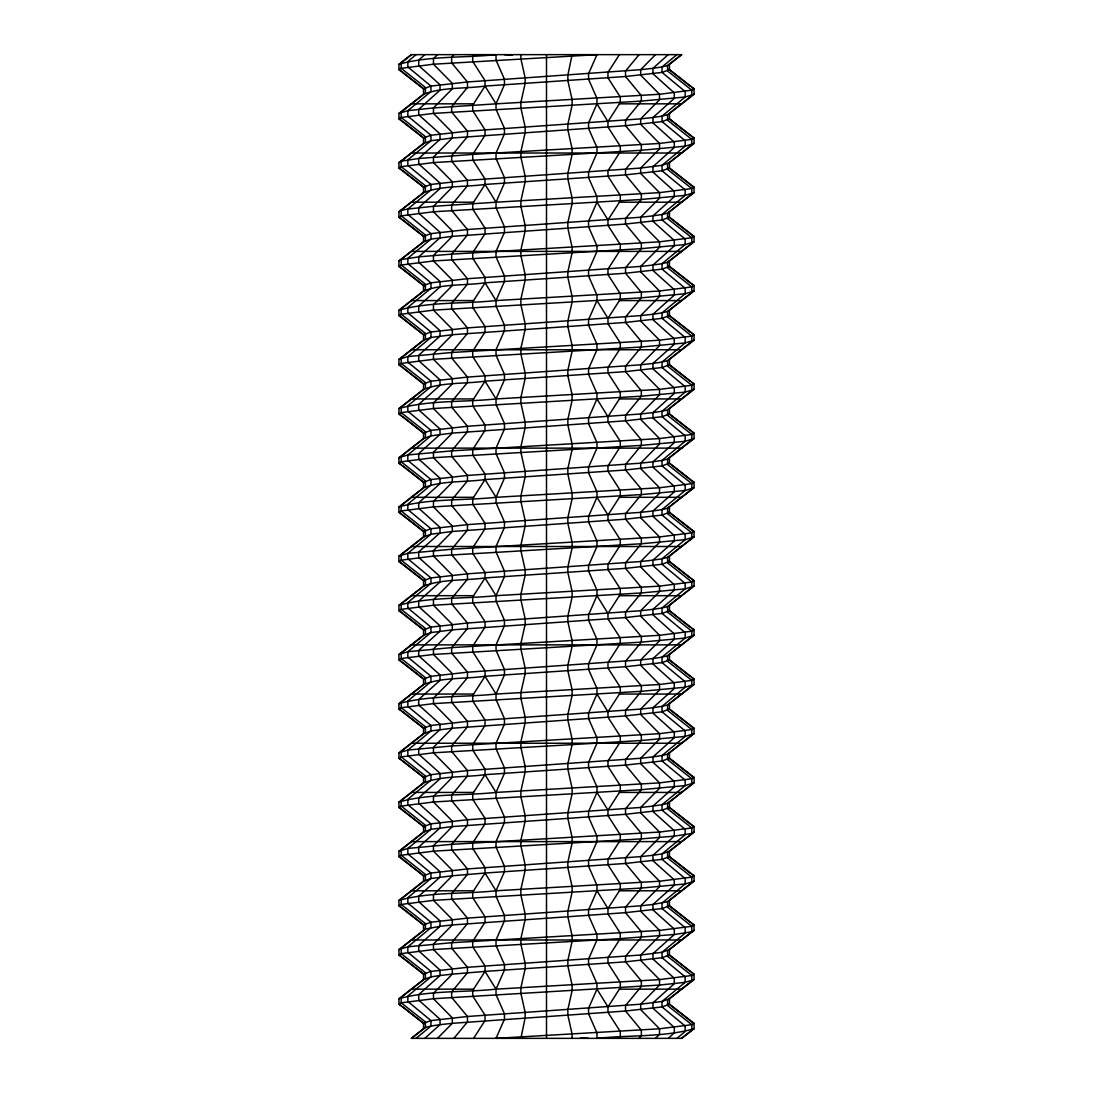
<?xml version="1.0" encoding="UTF-8"?>
<svg xmlns="http://www.w3.org/2000/svg" width="1093" height="1093" viewBox="0 0 1093 1093"><rect width="100%" height="100%" fill="white"/><g stroke="black" fill="none" stroke-linecap="round" stroke-linejoin="round"><path stroke-width="1.5" d="M691.814 1021.955L694.055 1023.321L691.814 1024.688L659.53 1028.786L496.031 1038.35L504.447 1019.222L504.447 1013.757L496.031 994.63L496.031 989.165L504.447 970.038L504.447 964.572L496.031 945.445L496.031 939.98L504.447 920.852L504.447 915.387L496.031 896.26L496.031 890.795L504.447 871.668L504.447 866.202L496.031 847.075L496.031 841.61L504.447 822.482L504.447 817.017L496.031 797.89L496.031 792.425L504.447 773.298L504.447 767.832L496.031 748.705L496.031 743.24L504.447 724.112L504.447 718.648L496.031 699.52L496.031 694.055L504.447 674.928L504.447 669.462L496.031 650.335L496.031 644.87L504.447 625.742L504.447 620.278L496.031 601.15L496.031 595.685L504.447 576.558L504.447 571.092L496.031 551.965L496.031 546.5L504.447 527.372L504.447 521.908L496.031 502.78L496.031 497.315L504.447 478.188L504.447 472.722L496.031 453.595L496.031 448.13L504.447 429.002L504.447 423.537L496.031 404.41L496.031 398.945L504.447 379.817L504.447 374.352L496.031 355.225L496.031 349.76L504.447 330.632L504.447 325.168L496.031 306.04L496.031 300.575L504.447 281.447L504.447 275.983L496.031 256.855L496.031 251.39L504.447 232.262L504.447 226.797L496.031 207.67L496.031 202.205L504.447 183.077L504.447 177.612L496.031 158.485L496.031 153.02L504.447 133.892L504.447 128.428L496.031 109.3L496.031 103.835L504.447 84.707L504.447 79.242L496.031 60.115L496.031 54.65C463.897 58.052 430.082 55.606 398.945 64.214L398.945 69.679L423.537 88.806L423.537 94.271L398.945 113.399L398.945 118.864L423.537 137.991L423.537 143.456L398.945 162.584L398.945 168.049L423.537 187.176L423.537 192.641L398.945 211.769L398.945 217.234L423.537 236.361L423.537 241.826L398.945 260.954L398.945 266.419L423.537 285.546L423.537 291.011L398.945 310.139L398.945 315.604L423.537 334.731L423.537 340.196L398.945 359.324L398.945 364.789L423.537 383.916L423.537 389.381L398.945 408.509L398.945 413.974L423.537 433.101L423.537 438.566L398.945 457.694L398.945 463.159L423.537 482.286L423.537 487.751L398.945 506.879L398.945 512.344L423.537 531.471L423.537 536.936L398.945 556.064L398.945 561.529L423.537 580.656L423.537 586.121L398.945 605.249L398.945 610.714L423.537 629.841L423.537 635.306L398.945 654.434L398.945 659.899L423.537 679.026L423.537 684.491L398.945 703.619L398.945 709.084L423.537 728.211L423.537 733.676L398.945 752.804L398.945 758.269L423.537 777.396L423.537 782.861L398.945 801.989L398.945 807.454L423.537 826.581L423.537 832.046L398.945 851.174L398.945 856.639L423.537 875.766L423.537 881.231L398.945 900.359L398.945 905.824L423.537 924.951L423.537 930.416L398.945 949.544L398.945 955.009L423.537 974.136L423.537 979.601L398.945 998.729L398.945 1004.194L423.537 1023.321L423.537 1028.786L411.241 1038.35L681.759 1038.35L694.055 1028.786L694.055 1023.321L669.462 1004.194L669.462 998.729L694.055 979.601L694.055 974.136L669.462 955.009L669.462 949.544L694.055 930.416L694.055 924.951L669.462 905.824L669.462 900.359L694.055 881.231L694.055 875.766L669.462 856.639L669.462 851.174L694.055 832.046L694.055 826.581L669.462 807.454L669.462 801.989L694.055 782.861L694.055 777.396L669.462 758.269L669.462 752.804L694.055 733.676L694.055 728.211L669.462 709.084L669.462 703.619L694.055 684.491L694.055 679.026L669.462 659.899L669.462 654.434L694.055 635.306L694.055 629.841L669.462 610.714L669.462 605.249L694.055 586.121L694.055 580.656L669.462 561.529L669.462 556.064L694.055 536.936L694.055 531.471L669.462 512.344L669.462 506.879L694.055 487.751L694.055 482.286L669.462 463.159L669.462 457.694L694.055 438.566L694.055 433.101L669.462 413.974L669.462 408.509L694.055 389.381L694.055 383.916L669.462 364.789L669.462 359.324L694.055 340.196L694.055 334.731L669.462 315.604L669.462 310.139L694.055 291.011L694.055 285.546L669.462 266.419L669.462 260.954L694.055 241.826L694.055 236.361L669.462 217.234L669.462 211.769L694.055 192.641L694.055 187.176L669.462 168.049L669.462 162.584L694.055 143.456L694.055 137.991L669.462 118.864L669.462 113.399L694.055 94.271L694.055 88.806L669.462 69.679L669.462 64.214L681.759 54.65L411.241 54.65L398.945 64.214M401.186 71.045L398.945 69.679L401.186 68.312L433.47 64.214L596.969 54.65L588.553 73.778L588.553 79.242L596.969 98.37L596.969 103.835L588.553 122.962L588.553 128.428L596.969 147.555L596.969 153.02L588.553 172.148L588.553 177.612L596.969 196.74L596.969 202.205L588.553 221.332L588.553 226.797L596.969 245.925L596.969 251.39L588.553 270.517L588.553 275.983L596.969 295.11L596.969 300.575L588.553 319.702L588.553 325.168L596.969 344.295L596.969 349.76L588.553 368.887L588.553 374.352L596.969 393.48L596.969 398.945L588.553 418.072L588.553 423.537L596.969 442.665L596.969 448.13L588.553 467.257L588.553 472.722L596.969 491.85L596.969 497.315L588.553 516.442L588.553 521.908L596.969 541.035L596.969 546.5L588.553 565.627L588.553 571.092L596.969 590.22L596.969 595.685L588.553 614.812L588.553 620.278L596.969 639.405L596.969 644.87L588.553 663.997L588.553 669.462L596.969 688.59L596.969 694.055L588.553 713.183L588.553 718.648L596.969 737.775L596.969 743.24L588.553 762.367L588.553 767.832L596.969 786.96L596.969 792.425L588.553 811.553L588.553 817.017L596.969 836.145L596.969 841.61L588.553 860.737L588.553 866.202L596.969 885.33L596.969 890.795L588.553 909.923L588.553 915.387L596.969 934.515L596.969 939.98L588.553 959.107L588.553 964.572L596.969 983.7L596.969 989.165L588.553 1008.293L588.553 1013.757L596.969 1032.885L596.969 1038.35C629.103 1034.948 662.918 1037.394 694.055 1028.786M473.597 54.65L472.722 56.016L472.722 61.481L485.019 80.609L485.019 86.074L496.031 103.835L659.53 94.271L691.814 90.172L694.055 88.806L691.814 87.44M669.462 69.679L662.044 72.411L625.538 76.51L485.019 86.074L472.722 105.201L472.722 110.666L485.019 129.794L485.019 135.259L472.722 154.386L472.722 159.851L485.019 178.979L485.019 184.444L496.031 202.205L659.53 192.641L691.814 188.542L694.055 187.176L691.814 185.81M669.462 168.049L662.044 170.781L625.538 174.88L485.019 184.444L472.722 203.571L472.722 209.036L485.019 228.164L485.019 233.629L472.722 252.756L472.722 258.221L485.019 277.349L485.019 282.814L496.031 300.575L659.53 291.011L691.814 286.912L694.055 285.546L691.814 284.18M619.403 54.65L607.981 72.411L607.981 77.876L620.278 97.004L620.278 102.469L607.981 121.596L607.981 127.061L620.278 146.189L620.278 151.654L607.981 170.781L607.981 176.246L620.278 195.374L620.278 200.839L607.981 219.966L607.981 225.431L620.278 244.559L620.278 250.024L607.981 269.151L607.981 274.616L620.278 293.744L620.278 299.209L607.981 318.336L607.981 323.801L620.278 342.929L620.278 348.394L607.981 367.521L607.981 372.986L620.278 392.114L620.278 397.579L607.981 416.706L607.981 422.171L620.278 441.299L620.278 446.764L607.981 465.891L607.981 471.356L620.278 490.484L620.278 495.949L607.981 515.076L607.981 520.541L620.278 539.669L620.278 545.134L607.981 564.261L607.981 569.726L620.278 588.854L620.278 594.319L607.981 613.446L607.981 618.911L620.278 638.039L620.278 643.504L607.981 662.631L607.981 668.096L620.278 687.224L620.278 692.689L607.981 711.816L607.981 717.281L620.278 736.409L620.278 741.874L607.981 761.001L607.981 766.466L620.278 785.594L620.278 791.059L607.981 810.186L607.981 815.651L620.278 834.779L620.278 840.244L607.981 859.371L607.981 864.836L620.278 883.964L620.278 889.429L607.981 908.556L607.981 914.021L620.278 933.149L620.278 938.614L607.981 957.741L607.981 963.206L620.278 982.334L620.278 987.799L607.981 1006.926L607.981 1012.391L620.278 1031.519L620.278 1036.984L619.403 1038.35M669.462 266.419L662.044 269.151L625.538 273.25L485.019 282.814L472.722 301.941L472.722 307.406L485.019 326.534L485.019 331.999L472.722 351.126L472.722 356.591L485.019 375.719L485.019 381.184L496.031 398.945L659.53 389.381L691.814 385.282L694.055 383.916L691.814 382.55M669.462 364.789L662.044 367.521L625.538 371.62L485.019 381.184L472.722 400.311L472.722 405.776L485.019 424.904L485.019 430.369L472.722 449.496L472.722 454.961L485.019 474.089L485.019 479.554L496.031 497.315L659.53 487.751L691.814 483.652L694.055 482.286L691.814 480.92M669.462 463.159L662.044 465.891L625.538 469.99L485.019 479.554L472.722 498.681L472.722 504.146L485.019 523.274L485.019 528.739L472.722 547.866L472.722 553.331L485.019 572.459L485.019 577.924L496.031 595.685L659.53 586.121L691.814 582.023L694.055 580.656L691.814 579.29M669.462 561.529L662.044 564.261L625.538 568.36L485.019 577.924L472.722 597.051L472.722 602.516L485.019 621.644L485.019 627.109L472.722 646.236L472.722 651.701L485.019 670.829L485.019 676.294L496.031 694.055L659.53 684.491L691.814 680.392L694.055 679.026L691.814 677.66M669.462 659.899L662.044 662.631L625.538 666.73L485.019 676.294L472.722 695.421L472.722 700.886L485.019 720.014L485.019 725.479L472.722 744.606L472.722 750.071L485.019 769.199L485.019 774.664L496.031 792.425L659.53 782.861L691.814 778.762L694.055 777.396L691.814 776.03M669.462 758.269L662.044 761.001L625.538 765.1L485.019 774.664L472.722 793.791L472.722 799.256L485.019 818.384L485.019 823.849L472.722 842.976L472.722 848.441L485.019 867.569L485.019 873.034L496.031 890.795L659.53 881.231L691.814 877.132L694.055 875.766L691.814 874.4M669.462 856.639L662.044 859.371L625.538 863.47L485.019 873.034L472.722 892.161L472.722 897.626L485.019 916.754L485.019 922.219L472.722 941.346L472.722 946.811L485.019 965.939L485.019 971.404L496.031 989.165L659.53 979.601L691.814 975.502L694.055 974.136L691.814 972.77M669.462 955.009L662.044 957.741L625.538 961.84L485.019 971.404L472.722 990.531L472.722 995.996L485.019 1015.124L485.019 1020.589L473.597 1038.35M453.909 54.65L451.655 57.383L451.655 62.847L467.462 81.975L467.462 87.44L451.655 106.567L451.655 112.032L467.462 131.16L467.462 136.625L451.655 155.752L451.655 161.218L467.462 180.345L467.462 185.81L451.655 204.938L451.655 210.403L467.462 229.53L467.462 234.995L451.655 254.123L451.655 259.587L467.462 278.715L467.462 284.18L451.655 303.308L451.655 308.772L467.462 327.9L467.462 333.365L451.655 352.493L451.655 357.957L467.462 377.085L467.462 382.55L451.655 401.678L451.655 407.142L467.462 426.27L467.462 431.735L451.655 450.863L451.655 456.327L467.462 475.455L467.462 480.92L451.655 500.048L451.655 505.512L467.462 524.64L467.462 530.105L451.655 549.232L451.655 554.697L467.462 573.825L467.462 579.29L451.655 598.418L451.655 603.882L467.462 623.01L467.462 628.475L451.655 647.602L451.655 653.067L467.462 672.195L467.462 677.66L451.655 696.788L451.655 702.252L467.462 721.38L467.462 726.845L451.655 745.972L451.655 751.438L467.462 770.565L467.462 776.03L451.655 795.158L451.655 800.622L467.462 819.75L467.462 825.215L451.655 844.342L451.655 849.808L467.462 868.935L467.462 874.4L451.655 893.528L451.655 898.992L467.462 918.12L467.462 923.585L451.655 942.712L451.655 948.178L467.462 967.305L467.462 972.77L451.655 991.897L451.655 997.362L467.462 1016.49L467.462 1021.955L453.909 1038.35M639.091 54.65L625.538 71.045L625.538 76.51L641.345 95.638L641.345 101.102L625.538 120.23L625.538 125.695L641.345 144.822L641.345 150.287L625.538 169.415L625.538 174.88L641.345 194.007L641.345 199.472L625.538 218.6L625.538 224.065L641.345 243.192L641.345 248.657L625.538 267.785L625.538 273.25L641.345 292.377L641.345 297.842L625.538 316.97L625.538 322.435L641.345 341.562L641.345 347.027L625.538 366.155L625.538 371.62L641.345 390.748L641.345 396.212L625.538 415.34L625.538 420.805L641.345 439.933L641.345 445.397L625.538 464.525L625.538 469.99L641.345 489.118L641.345 494.582L625.538 513.71L625.538 519.175L641.345 538.303L641.345 543.768L625.538 562.895L625.538 568.36L641.345 587.487L641.345 592.952L625.538 612.08L625.538 617.545L641.345 636.673L641.345 642.137L625.538 661.265L625.538 666.73L641.345 685.857L641.345 691.322L625.538 710.45L625.538 715.915L641.345 735.043L641.345 740.507L625.538 759.635L625.538 765.1L641.345 784.227L641.345 789.692L625.538 808.82L625.538 814.285L641.345 833.413L641.345 838.877L625.538 858.005L625.538 863.47L641.345 882.597L641.345 888.062L625.538 907.19L625.538 912.655L641.345 931.783L641.345 937.247L625.538 956.375L625.538 961.84L641.345 980.967L641.345 986.433L625.538 1005.56L625.538 1011.025L641.345 1030.152L641.345 1035.618L639.091 1038.35M437.501 54.65L433.47 58.749L433.47 64.214L452.311 83.341L452.311 88.806L433.47 107.934L407.839 110.666L398.945 113.399M655.499 54.65L640.689 69.679L467.462 81.975L430.956 86.074L423.537 88.806M437.501 1038.35L452.311 1023.321L625.538 1011.025L662.044 1006.926L669.462 1004.194M655.499 1038.35L659.53 1034.251L659.53 1028.786L640.689 1009.659L640.689 1004.194L659.53 985.066L685.161 982.334L694.055 979.601M424.794 54.65L418.715 60.115L418.715 65.58L440.014 84.707L440.014 90.172L418.715 109.3L418.715 114.765L440.014 133.892L440.014 139.357L418.715 158.485L401.186 161.218L398.945 162.584M668.206 54.65L652.986 68.312L640.689 69.679L640.689 75.144L659.53 94.271L659.53 99.736L640.689 118.864L467.462 131.16L430.956 135.259L423.537 137.991M424.794 1038.35L440.014 1024.688L452.311 1023.321L452.311 1017.856L433.47 998.729L433.47 993.264L452.311 974.136L485.019 971.404M668.206 1038.35L674.285 1032.885L674.285 1027.42L652.986 1008.293L652.986 1002.827L674.285 983.7L674.285 978.235L652.986 959.107L652.986 953.642L674.285 934.515L691.814 931.783L694.055 930.416M416.091 54.65L407.839 61.481L407.839 66.946L430.956 86.074L430.956 91.539L407.839 110.666L407.839 116.131L430.956 135.259L430.956 140.724L407.839 159.851L407.839 165.316L430.956 184.444L467.462 180.345L640.689 168.049L662.044 165.316L669.462 162.584M676.909 54.65L662.044 66.946L652.986 68.312L652.986 73.778L674.285 92.905L674.285 98.37L652.986 117.498L640.689 118.864L640.689 124.329L659.53 143.456L659.53 148.921L640.689 168.049L640.689 173.514L659.53 192.641L659.53 198.106L640.689 217.234L467.462 229.53L430.956 233.629L423.537 236.361M416.091 1038.35L430.956 1026.054L440.014 1024.688L440.014 1019.222L418.715 1000.095L418.715 994.63L440.014 975.502L452.311 974.136L452.311 968.671L433.47 949.544L433.47 944.079L452.311 924.951L625.538 912.655L662.044 908.556L669.462 905.824M676.909 1038.35L685.161 1031.519L685.161 1026.054L662.044 1006.926L662.044 1001.461L685.161 982.334L685.161 976.869L662.044 957.741L662.044 952.276L685.161 933.149L685.161 927.684L662.044 908.556L662.044 903.091L685.161 883.964L694.055 881.231M411.569 54.65L401.186 62.847L401.186 68.312L425.409 87.44L425.409 92.905L401.186 112.032L401.186 117.498L425.409 136.625L425.409 142.09L401.186 161.218L401.186 166.683L425.409 185.81L425.409 191.275L398.945 211.769M681.431 54.65L667.591 65.58L662.044 66.946L662.044 72.411L685.161 91.539L685.161 97.004L662.044 116.131L652.986 117.498L652.986 122.962L674.285 142.09L674.285 147.555L652.986 166.683L652.986 172.148L674.285 191.275L674.285 196.74L652.986 215.868L640.689 217.234L640.689 222.699L659.53 241.826L659.53 247.291L640.689 266.419L467.462 278.715L430.956 282.814L423.537 285.546M411.569 1038.35L425.409 1027.42L430.956 1026.054L430.956 1020.589L407.839 1001.461L407.839 995.996L430.956 976.869L440.014 975.502L440.014 970.038L418.715 950.91L418.715 945.445L440.014 926.317L452.311 924.951L452.311 919.486L433.47 900.359L433.47 894.894L452.311 875.766L485.019 873.034M681.431 1038.35L691.814 1030.152L691.814 1024.688L667.591 1005.56L667.591 1000.095L691.814 980.967L691.814 975.502L667.591 956.375L667.591 950.91L691.814 931.783L691.814 926.317L667.591 907.19L667.591 901.725L691.814 882.597L691.814 877.132L667.591 858.005L667.591 852.54L694.055 832.046M423.537 94.271C442.692 86.894 464.771 88.929 485.019 86.074M423.537 143.456L430.956 140.724L452.311 137.991L625.538 125.695L662.044 121.596L669.462 118.864M423.537 187.176L430.956 184.444L430.956 189.909L407.839 209.036L401.186 210.403L401.186 215.868L425.409 234.995L425.409 240.46L398.945 260.954M423.537 192.641C442.692 185.263 464.771 187.299 485.019 184.444M423.537 241.826L430.956 239.094L452.311 236.361L625.538 224.065L662.044 219.966L669.462 217.234M669.462 64.214L667.591 65.58L667.591 71.045L691.814 90.172L691.814 95.638L667.591 114.765L662.044 116.131L662.044 121.596L685.161 140.724L685.161 146.189L662.044 165.316L662.044 170.781L685.161 189.909L685.161 195.374L662.044 214.501L652.986 215.868L652.986 221.332L674.285 240.46L674.285 245.925L652.986 265.053L640.689 266.419L640.689 271.884L659.53 291.011L659.53 296.476L640.689 315.604L467.462 327.9L430.956 331.999L423.537 334.731M423.537 291.011C442.692 283.633 464.771 285.669 485.019 282.814M669.462 113.399L667.591 114.765L667.591 120.23L691.814 139.357L691.814 144.822L667.591 163.95L667.591 169.415L691.814 188.542L691.814 194.007L667.591 213.135L662.044 214.501L662.044 219.966L685.161 239.094L685.161 244.559L662.044 263.686L652.986 265.053L652.986 270.517L674.285 289.645L674.285 295.11L652.986 314.238L640.689 315.604L640.689 321.069L659.53 340.196L659.53 345.661L640.689 364.789L467.462 377.085L430.956 381.184L423.537 383.916M423.537 340.196L430.956 337.464L452.311 334.731L625.538 322.435L662.044 318.336L669.462 315.604M423.537 389.381C442.692 382.004 464.771 384.039 485.019 381.184M669.462 211.769L667.591 213.135L667.591 218.6L691.814 237.727L691.814 243.192L667.591 262.32L662.044 263.686L662.044 269.151L685.161 288.279L685.161 293.744L662.044 312.871L652.986 314.238L652.986 319.702L674.285 338.83L674.285 344.295L652.986 363.423L640.689 364.789L640.689 370.254L659.53 389.381L659.53 394.846L640.689 413.974L467.462 426.27L430.956 430.369L423.537 433.101M423.537 438.566L430.956 435.834L452.311 433.101L625.538 420.805L662.044 416.706L669.462 413.974M669.462 260.954L667.591 262.32L667.591 267.785L691.814 286.912L691.814 292.377L667.591 311.505L662.044 312.871L662.044 318.336L685.161 337.464L685.161 342.929L662.044 362.056L652.986 363.423L652.986 368.887L674.285 388.015L674.285 393.48L652.986 412.608L640.689 413.974L640.689 419.439L659.53 438.566L659.53 444.031L640.689 463.159L467.462 475.455L430.956 479.554L423.537 482.286M423.537 487.751C442.692 480.374 464.771 482.409 485.019 479.554M669.462 310.139L667.591 311.505L667.591 316.97L691.814 336.097L691.814 341.562L667.591 360.69L662.044 362.056L662.044 367.521L685.161 386.649L685.161 392.114L662.044 411.241L652.986 412.608L652.986 418.072L674.285 437.2L674.285 442.665L652.986 461.792L640.689 463.159L640.689 468.624L659.53 487.751L659.53 493.216L640.689 512.344L467.462 524.64L430.956 528.739L423.537 531.471M423.537 536.936L430.956 534.204L452.311 531.471L625.538 519.175L662.044 515.076L669.462 512.344M669.462 359.324L667.591 360.69L667.591 366.155L691.814 385.282L691.814 390.748L667.591 409.875L662.044 411.241L662.044 416.706L685.161 435.834L685.161 441.299L662.044 460.426L652.986 461.792L652.986 467.257L674.285 486.385L674.285 491.85L652.986 510.977L640.689 512.344L640.689 517.809L659.53 536.936L659.53 542.401L640.689 561.529L467.462 573.825L430.956 577.924L423.537 580.656M423.537 586.121C442.692 578.744 464.771 580.779 485.019 577.924M669.462 408.509L667.591 409.875L667.591 415.34L691.814 434.467L691.814 439.933L667.591 459.06L662.044 460.426L662.044 465.891L685.161 485.019L685.161 490.484L662.044 509.611L652.986 510.977L652.986 516.442L674.285 535.57L674.285 541.035L652.986 560.163L640.689 561.529L640.689 566.994L659.53 586.121L659.53 591.586L640.689 610.714L467.462 623.01L430.956 627.109L423.537 629.841M423.537 635.306L430.956 632.574L452.311 629.841L625.538 617.545L662.044 613.446L669.462 610.714M669.462 457.694L667.591 459.06L667.591 464.525L691.814 483.652L691.814 489.118L667.591 508.245L662.044 509.611L662.044 515.076L685.161 534.204L685.161 539.669L662.044 558.796L652.986 560.163L652.986 565.627L674.285 584.755L674.285 590.22L652.986 609.347L640.689 610.714L640.689 616.179L659.53 635.306L659.53 640.771L640.689 659.899L467.462 672.195L430.956 676.294L423.537 679.026M423.537 684.491C442.692 677.114 464.771 679.149 485.019 676.294M669.462 506.879L667.591 508.245L667.591 513.71L691.814 532.837L691.814 538.303L667.591 557.43L662.044 558.796L662.044 564.261L685.161 583.389L685.161 588.854L662.044 607.981L652.986 609.347L652.986 614.812L674.285 633.94L674.285 639.405L652.986 658.533L640.689 659.899L640.689 665.364L659.53 684.491L659.53 689.956L640.689 709.084L467.462 721.38L430.956 725.479L423.537 728.211M423.537 733.676L430.956 730.944L452.311 728.211L625.538 715.915L662.044 711.816L669.462 709.084M669.462 556.064L667.591 557.43L667.591 562.895L691.814 582.023L691.814 587.487L667.591 606.615L662.044 607.981L662.044 613.446L685.161 632.574L685.161 638.039L662.044 657.166L652.986 658.533L652.986 663.997L674.285 683.125L674.285 688.59L652.986 707.717L640.689 709.084L640.689 714.549L659.53 733.676L659.53 739.141L640.689 758.269L467.462 770.565L430.956 774.664L423.537 777.396M423.537 782.861C442.692 775.484 464.771 777.519 485.019 774.664M669.462 605.249L667.591 606.615L667.591 612.08L691.814 631.207L691.814 636.673L667.591 655.8L662.044 657.166L662.044 662.631L685.161 681.759L685.161 687.224L662.044 706.351L652.986 707.717L652.986 713.183L674.285 732.31L674.285 737.775L652.986 756.903L640.689 758.269L640.689 763.734L659.53 782.861L659.53 788.326L640.689 807.454L467.462 819.75L430.956 823.849L423.537 826.581M423.537 832.046L430.956 829.314L452.311 826.581L625.538 814.285L662.044 810.186L669.462 807.454M669.462 654.434L667.591 655.8L667.591 661.265L691.814 680.392L691.814 685.857L667.591 704.985L662.044 706.351L662.044 711.816L685.161 730.944L685.161 736.409L662.044 755.536L652.986 756.903L652.986 762.367L674.285 781.495L674.285 786.96L652.986 806.087L640.689 807.454L640.689 812.919L659.53 832.046L659.53 837.511L640.689 856.639L467.462 868.935L430.956 873.034L423.537 875.766M423.537 881.231L430.956 878.499L452.311 875.766L452.311 870.301L433.47 851.174L433.47 845.709L452.311 826.581L452.311 821.116L433.47 801.989L433.47 796.524L452.311 777.396L452.311 771.931L433.47 752.804L433.47 747.339L452.311 728.211L452.311 722.746L433.47 703.619L433.47 698.154L452.311 679.026L452.311 673.561L433.47 654.434L433.47 648.969L452.311 629.841L452.311 624.376L433.47 605.249L433.47 599.784L452.311 580.656L452.311 575.191L433.47 556.064L433.47 550.599L452.311 531.471L452.311 526.006L433.47 506.879L433.47 501.414L452.311 482.286L452.311 476.821L433.47 457.694L433.47 452.229L452.311 433.101L452.311 427.636L433.47 408.509L433.47 403.044L452.311 383.916L452.311 378.451L433.47 359.324L433.47 353.859L452.311 334.731L452.311 329.266L433.47 310.139L433.47 304.674L452.311 285.546L452.311 280.081L433.47 260.954L433.47 255.489L452.311 236.361L452.311 230.896L433.47 211.769L433.47 206.304L452.311 187.176L452.311 181.711L433.47 162.584L433.47 157.119L452.311 137.991L452.311 132.526L433.47 113.399L433.47 107.934L496.031 103.835M669.462 703.619L667.591 704.985L667.591 710.45L691.814 729.577L691.814 735.043L667.591 754.17L662.044 755.536L662.044 761.001L685.161 780.129L685.161 785.594L662.044 804.721L652.986 806.087L652.986 811.553L674.285 830.68L674.285 836.145L652.986 855.272L640.689 856.639L640.689 862.104L659.53 881.231L659.53 886.696L640.689 905.824L467.462 918.12L430.956 922.219L423.537 924.951M423.537 930.416L425.409 929.05L440.014 926.317L440.014 920.852L418.715 901.725L418.715 896.26L440.014 877.132L440.014 871.668L418.715 852.54L418.715 847.075L440.014 827.947L440.014 822.482L418.715 803.355L418.715 797.89L440.014 778.762L440.014 773.298L418.715 754.17L418.715 748.705L440.014 729.577L440.014 724.112L418.715 704.985L418.715 699.52L440.014 680.392L440.014 674.928L418.715 655.8L418.715 650.335L440.014 631.207L440.014 625.742L418.715 606.615L418.715 601.15L440.014 582.023L440.014 576.558L418.715 557.43L418.715 551.965L440.014 532.837L440.014 527.372L418.715 508.245L418.715 502.78L440.014 483.652L440.014 478.188L418.715 459.06L418.715 453.595L440.014 434.467L440.014 429.002L418.715 409.875L418.715 404.41L440.014 385.282L440.014 379.817L418.715 360.69L418.715 355.225L440.014 336.097L440.014 330.632L418.715 311.505L418.715 306.04L440.014 286.912L440.014 281.447L418.715 262.32L418.715 256.855L440.014 237.727L440.014 232.262L418.715 213.135L418.715 207.67L440.014 188.542L440.014 183.077L418.715 163.95L418.715 158.485L472.722 154.386L659.53 143.456L691.814 139.357L694.055 137.991L691.814 136.625M669.462 752.804L667.591 754.17L667.591 759.635L691.814 778.762L691.814 784.227L667.591 803.355L662.044 804.721L662.044 810.186L685.161 829.314L685.161 834.779L662.044 853.906L652.986 855.272L652.986 860.737L674.285 879.865L674.285 885.33L652.986 904.457L640.689 905.824L640.689 911.289L659.53 930.416L659.53 935.881L640.689 955.009L467.462 967.305L430.956 971.404L423.537 974.136M423.537 979.601L430.956 976.869L430.956 971.404L407.839 952.276L407.839 946.811L430.956 927.684L430.956 922.219L407.839 903.091L407.839 897.626L430.956 878.499L430.956 873.034L407.839 853.906L407.839 848.441L430.956 829.314L430.956 823.849L407.839 804.721L407.839 799.256L430.956 780.129L430.956 774.664L407.839 755.536L407.839 750.071L430.956 730.944L430.956 725.479L407.839 706.351L407.839 700.886L430.956 681.759L430.956 676.294L407.839 657.166L407.839 651.701L430.956 632.574L430.956 627.109L407.839 607.981L407.839 602.516L430.956 583.389L430.956 577.924L407.839 558.796L407.839 553.331L430.956 534.204L430.956 528.739L407.839 509.611L407.839 504.146L430.956 485.019L430.956 479.554L407.839 460.426L407.839 454.961L430.956 435.834L430.956 430.369L407.839 411.241L407.839 405.776L430.956 386.649L430.956 381.184L407.839 362.056L407.839 356.591L430.956 337.464L430.956 331.999L407.839 312.871L407.839 307.406L430.956 288.279L430.956 282.814L407.839 263.686L407.839 258.221L430.956 239.094L430.956 233.629L407.839 214.501L407.839 209.036L433.47 206.304L496.031 202.205M669.462 801.989L667.591 803.355L667.591 808.82L691.814 827.947L691.814 833.413L674.285 836.145L641.345 838.877L433.47 851.174L401.186 855.272L398.945 856.639L401.186 858.005M423.537 1023.321L430.956 1020.589L467.462 1016.49L640.689 1004.194L662.044 1001.461L669.462 998.729M423.537 1028.786L425.409 1027.42L425.409 1021.955L401.186 1002.827L401.186 997.362L425.409 978.235L425.409 972.77L401.186 953.642L401.186 948.178L425.409 929.05L425.409 923.585L401.186 904.457L401.186 898.992L425.409 879.865L425.409 874.4L401.186 855.272L401.186 849.808L425.409 830.68L425.409 825.215L401.186 806.087L401.186 800.622L425.409 781.495L425.409 776.03L401.186 756.903L401.186 751.438L425.409 732.31L425.409 726.845L401.186 707.717L401.186 702.252L425.409 683.125L425.409 677.66L401.186 658.533L401.186 653.067L425.409 633.94L425.409 628.475L401.186 609.347L401.186 603.882L425.409 584.755L425.409 579.29L401.186 560.163L401.186 554.697L425.409 535.57L425.409 530.105L401.186 510.977L401.186 505.512L425.409 486.385L425.409 480.92L401.186 461.792L401.186 456.327L425.409 437.2L425.409 431.735L401.186 412.608L401.186 407.142L425.409 388.015L425.409 382.55L401.186 363.423L401.186 357.957L425.409 338.83L425.409 333.365L401.186 314.238L401.186 308.772L425.409 289.645L425.409 284.18L401.186 265.053L401.186 259.587L418.715 256.855L451.655 254.123L659.53 241.826L691.814 237.727L694.055 236.361L691.814 234.995M669.462 851.174L662.044 853.906L662.044 859.371L685.161 878.499L685.161 883.964L641.345 888.062L433.47 900.359L401.186 904.457L398.945 905.824L401.186 907.19M669.462 900.359L667.591 901.725L652.986 904.457L652.986 909.923L674.285 929.05L674.285 934.515L620.278 938.614L433.47 949.544L401.186 953.642L398.945 955.009L401.186 956.375M669.462 949.544L662.044 952.276L640.689 955.009L640.689 960.474L659.53 979.601L659.53 985.066L433.47 998.729L401.186 1002.827L398.945 1004.194L401.186 1005.56M694.055 94.271L685.161 97.004L641.345 101.102L433.47 113.399L401.186 117.498L398.945 118.864L401.186 120.23M398.945 310.139C430.082 301.531 463.897 303.977 496.031 300.575M694.055 143.456L685.161 146.189L641.345 150.287L433.47 162.584L401.186 166.683L398.945 168.049L401.186 169.415M398.945 359.324L407.839 356.591L451.655 352.493L659.53 340.196L691.814 336.097L694.055 334.731L691.814 333.365M694.055 192.641L685.161 195.374L641.345 199.472L433.47 211.769L401.186 215.868L398.945 217.234L401.186 218.6M398.945 408.509C430.082 399.901 463.897 402.347 496.031 398.945M694.055 241.826L685.161 244.559L641.345 248.657L433.47 260.954L401.186 265.053L398.945 266.419L401.186 267.785M398.945 457.694L407.839 454.961L451.655 450.863L659.53 438.566L691.814 434.467L694.055 433.101L691.814 431.735M694.055 291.011L685.161 293.744L641.345 297.842L433.47 310.139L401.186 314.238L398.945 315.604L401.186 316.97M398.945 506.879C430.082 498.271 463.897 500.717 496.031 497.315M694.055 340.196L685.161 342.929L641.345 347.027L433.47 359.324L401.186 363.423L398.945 364.789L401.186 366.155M398.945 556.064L407.839 553.331L451.655 549.232L659.53 536.936L691.814 532.837L694.055 531.471L691.814 530.105M694.055 389.381L685.161 392.114L641.345 396.212L433.47 408.509L401.186 412.608L398.945 413.974L401.186 415.34M398.945 605.249C430.082 596.641 463.897 599.087 496.031 595.685M694.055 438.566L685.161 441.299L641.345 445.397L433.47 457.694L401.186 461.792L398.945 463.159L401.186 464.525M398.945 654.434L407.839 651.701L451.655 647.602L659.53 635.306L691.814 631.207L694.055 629.841L691.814 628.475M694.055 487.751L685.161 490.484L641.345 494.582L433.47 506.879L401.186 510.977L398.945 512.344L401.186 513.71M398.945 703.619C430.082 695.011 463.897 697.457 496.031 694.055M694.055 536.936L685.161 539.669L641.345 543.768L433.47 556.064L401.186 560.163L398.945 561.529L401.186 562.895M398.945 752.804L407.839 750.071L451.655 745.972L659.53 733.676L691.814 729.577L694.055 728.211L691.814 726.845M694.055 586.121L685.161 588.854L641.345 592.952L433.47 605.249L401.186 609.347L398.945 610.714L401.186 612.08M398.945 801.989C430.082 793.381 463.897 795.827 496.031 792.425M694.055 635.306L685.161 638.039L641.345 642.137L433.47 654.434L401.186 658.533L398.945 659.899L401.186 661.265M398.945 851.174L407.839 848.441L451.655 844.342L659.53 832.046L691.814 827.947L694.055 826.581L691.814 825.215M694.055 684.491L685.161 687.224L641.345 691.322L433.47 703.619L401.186 707.717L398.945 709.084L401.186 710.45M398.945 900.359C430.082 891.751 463.897 894.197 496.031 890.795M694.055 733.676L685.161 736.409L641.345 740.507L433.47 752.804L401.186 756.903L398.945 758.269L401.186 759.635M398.945 949.544L407.839 946.811L451.655 942.712L659.53 930.416L691.814 926.317L694.055 924.951L691.814 923.585M694.055 782.861L685.161 785.594L641.345 789.692L433.47 801.989L401.186 806.087L398.945 807.454L401.186 808.82M398.945 998.729C430.082 990.121 463.897 992.567 496.031 989.165M411.241 103.835L473.597 103.835M619.403 103.835L681.759 103.835M411.241 153.02L681.759 153.02M411.241 202.205L473.597 202.205M619.403 202.205L681.759 202.205M411.241 251.39L681.759 251.39M411.241 300.575L473.597 300.575M619.403 300.575L681.759 300.575M411.241 349.76L681.759 349.76M411.241 398.945L473.597 398.945M619.403 398.945L681.759 398.945M411.241 448.13L681.759 448.13M411.241 497.315L473.597 497.315M619.403 497.315L681.759 497.315M411.241 546.5L681.759 546.5M411.241 595.685L473.597 595.685M619.403 595.685L681.759 595.685M411.241 644.87L681.759 644.87M411.241 694.055L473.597 694.055M619.403 694.055L681.759 694.055M411.241 743.24L681.759 743.24M411.241 792.425L473.597 792.425M619.403 792.425L681.759 792.425M411.241 841.61L681.759 841.61M411.241 890.795L473.597 890.795M619.403 890.795L681.759 890.795M411.241 939.98L681.759 939.98M411.241 989.165L473.597 989.165M619.403 989.165L681.759 989.165M504.447 54.65L512.412 55.169M580.588 1037.831L588.553 1038.35M588.553 54.65L596.655 55.224M496.345 1037.776L504.447 1038.35M668.875 69.324L690.544 86.429M668.875 118.509L690.544 135.614M668.875 167.694L690.544 184.799M668.875 216.879L690.544 233.984M668.875 266.064L690.544 283.169M402.456 72.056L424.125 89.161M668.875 315.249L690.544 332.354M402.456 121.241L424.125 138.346M668.875 364.434L690.544 381.539M402.456 170.426L424.125 187.531M668.875 413.619L690.544 430.724M402.456 219.611L424.125 236.716M668.875 462.804L690.544 479.909M402.456 268.796L424.125 285.901M668.875 511.989L690.544 529.094M402.456 317.981L424.125 335.086M668.875 561.174L690.544 578.279M402.456 367.166L424.125 384.271M668.875 610.359L690.544 627.464M402.456 416.351L424.125 433.456M668.875 659.544L690.544 676.649M402.456 465.536L424.125 482.641M668.875 708.729L690.544 725.834M402.456 514.721L424.125 531.826M668.875 757.914L690.544 775.019M402.456 563.906L424.125 581.011M668.875 807.099L690.544 824.204M402.456 613.091L424.125 630.196M668.875 856.284L690.544 873.389M402.456 662.276L424.125 679.381M668.875 905.469L690.544 922.574M402.456 711.461L424.125 728.566M668.875 954.654L690.544 971.759M402.456 760.646L424.125 777.751M668.875 1003.839L690.544 1020.944M402.456 809.831L424.125 826.936M402.456 859.016L424.125 876.121M402.456 908.201L424.125 925.306M402.456 957.386L424.125 974.491M402.456 1006.571L424.125 1023.676M596.969 103.835L607.981 121.596M596.969 202.205L607.981 219.966M596.969 300.575L607.981 318.336M596.969 398.945L607.981 416.706M596.969 497.315L607.981 515.076M596.969 595.685L607.981 613.446M596.969 694.055L607.981 711.816M596.969 792.425L607.981 810.186M596.969 890.795L607.981 908.556M596.969 989.165L607.981 1006.926M572.117 54.65L567.854 75.144L567.854 80.609L572.117 99.736L572.117 105.201L567.854 124.329L567.854 129.794L572.117 148.921L572.117 154.386L567.854 173.514L567.854 178.979L572.117 198.106L572.117 203.571L567.854 222.699L567.854 228.164L572.117 247.291L572.117 252.756L567.854 271.884L567.854 277.349L572.117 296.476L572.117 301.941L567.854 321.069L567.854 326.534L572.117 345.661L572.117 351.126L567.854 370.254L567.854 375.719L572.117 394.846L572.117 400.311L567.854 419.439L567.854 424.904L572.117 444.031L572.117 449.496L567.854 468.624L567.854 474.089L572.117 493.216L572.117 498.681L567.854 517.809L567.854 523.274L572.117 542.401L572.117 547.866L567.854 566.994L567.854 572.459L572.117 591.586L572.117 597.051L567.854 616.179L567.854 621.644L572.117 640.771L572.117 646.236L567.854 665.364L567.854 670.829L572.117 689.956L572.117 695.421L567.854 714.549L567.854 720.014L572.117 739.141L572.117 744.606L567.854 763.734L567.854 769.199L572.117 788.326L572.117 793.791L567.854 812.919L567.854 818.384L572.117 837.511L572.117 842.976L567.854 862.104L567.854 867.569L572.117 886.696L572.117 892.161L567.854 911.289L567.854 916.754L572.117 935.881L572.117 941.346L567.854 960.474L567.854 965.939L572.117 985.066L572.117 990.531L567.854 1009.659L567.854 1015.124L572.117 1034.251L572.117 1038.35M546.5 54.65L546.5 1038.35M520.883 54.65L520.883 58.749L525.146 77.876L525.146 83.341L520.883 102.469L520.883 107.934L525.146 127.061L525.146 132.526L520.883 151.654L520.883 157.119L525.146 176.246L525.146 181.711L520.883 200.839L520.883 206.304L525.146 225.431L525.146 230.896L520.883 250.024L520.883 255.489L525.146 274.616L525.146 280.081L520.883 299.209L520.883 304.674L525.146 323.801L525.146 329.266L520.883 348.394L520.883 353.859L525.146 372.986L525.146 378.451L520.883 397.579L520.883 403.044L525.146 422.171L525.146 427.636L520.883 446.764L520.883 452.229L525.146 471.356L525.146 476.821L520.883 495.949L520.883 501.414L525.146 520.541L525.146 526.006L520.883 545.134L520.883 550.599L525.146 569.726L525.146 575.191L520.883 594.319L520.883 599.784L525.146 618.911L525.146 624.376L520.883 643.504L520.883 648.969L525.146 668.096L525.146 673.561L520.883 692.689L520.883 698.154L525.146 717.281L525.146 722.746L520.883 741.874L520.883 747.339L525.146 766.466L525.146 771.931L520.883 791.059L520.883 796.524L525.146 815.651L525.146 821.116L520.883 840.244L520.883 845.709L525.146 864.836L525.146 870.301L520.883 889.429L520.883 894.894L525.146 914.021L525.146 919.486L520.883 938.614L520.883 944.079L525.146 963.206L525.146 968.671L520.883 987.799L520.883 993.264L525.146 1012.391L525.146 1017.856L520.883 1038.35"/></g></svg>
